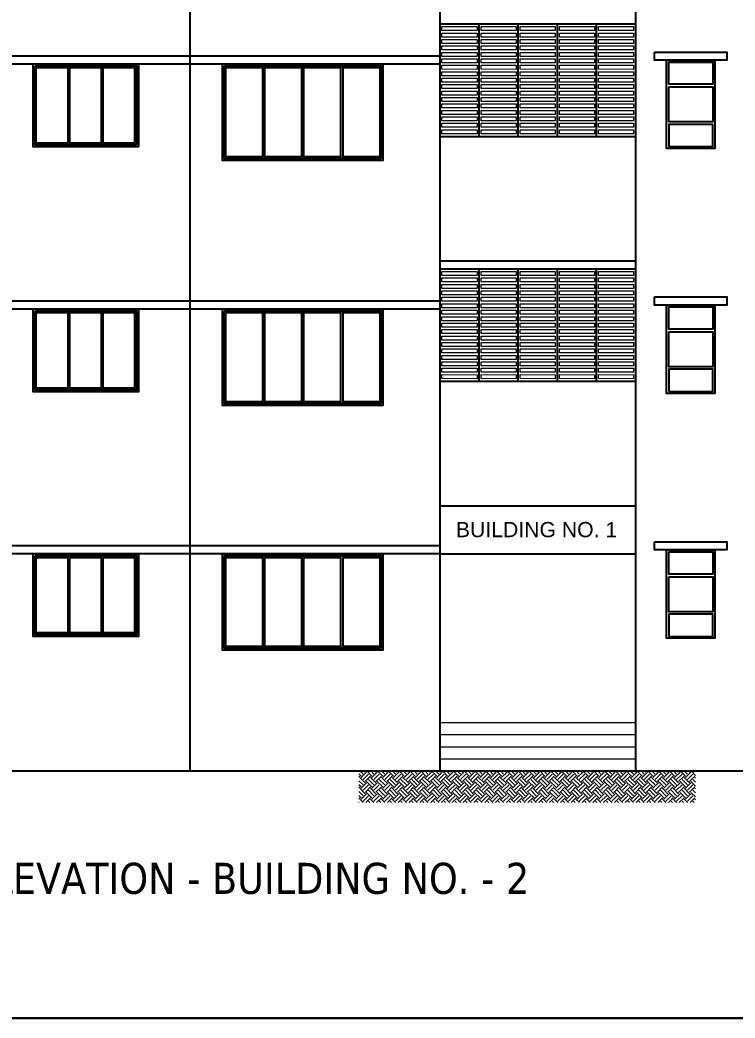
# Model space of a CAD drawing. Header units: metres. Extents: x -1441 to -394, y -133 to 518.
# Drawn here: x -1176.23 to -1167.32, y 114.05 to 126.48 of the extents above; entities that cross this region are included whole.
import ezdxf

# ---------------------------------------------------------------- set-up
doc = ezdxf.new("R2010")
doc.units = ezdxf.units.M
doc.header["$LTSCALE"] = 25.4
doc.layers.get('0').update_dxf_attribs({"linetype": 'CONTINUOUS'})
doc.styles.add('logo', font='tahoma.ttf', dxfattribs={"height": 0.0508})
doc.styles.add('STYLE3', font='arial.ttf')

msp = doc.modelspace()

# ---------------------------------------------------------------- hatches: boundary and pattern name
at = {"linetype": 'Continuous', "lineweight": 9}
h = msp.add_hatch(dxfattribs=at)
h.set_pattern_fill('EARTH', color=8, scale=0.015, angle=45, style=0)
h.set_pattern_definition([(45, (-2019.87352, -105.12475), (9e-18, 0.134701482), [0.095248331, -0.095248331]), (45, (-2019.89878, -105.09949), (9e-18, 0.134701482), [0.095248331, -0.095248331]), (45, (-2019.924035, -105.074235), (9e-18, 0.134701482), [0.095248331, -0.095248331]), (135, (-2019.924035, -105.0574), (-0.134701482, 9e-18), [0.095248331, -0.095248331]), (135, (-2019.89878, -105.03214), (-0.134701482, 9e-18), [0.095248331, -0.095248331]), (135, (-2019.87352, -105.00688), (-0.134701482, 9e-18), [0.095248331, -0.095248331])])
h.paths.add_polyline_path([(-1167.812, 117.126), (-1172.005, 117.126), (-1172.005, 116.737), (-1167.812, 116.737)])

# ---------------------------------------------------------------- linework, layer by layer
at = {"color": 7, "linetype": 'Continuous'}
for p, q in [((-1174.113, 131.032), (-1174.113, 117.132)), ((-1170.995, 131.032), (-1170.995, 117.132)), ((-1170.995, 125.932), (-1180.052, 125.932)), ((-1170.995, 122.882), (-1180.052, 122.882)), ((-1170.995, 119.832), (-1180.052, 119.832))]:
    msp.add_line(p, q, dxfattribs=at)
at = {"color": 7, "lineweight": 25}
msp.add_line((-1168.557, 131.032), (-1168.557, 117.132), dxfattribs=at)
at = {"color": 7}
for p, q in [((-1170.995, 126.432), (-1168.557, 126.432)), ((-1170.995, 125.032), (-1168.557, 125.032)), ((-1170.995, 123.482), (-1168.557, 123.482)), ((-1170.995, 123.382), (-1168.557, 123.382)), ((-1170.995, 121.982), (-1168.557, 121.982)), ((-1170.995, 120.432), (-1168.557, 120.432)), ((-1170.995, 119.832), (-1168.557, 119.832)), ((-1183.704, 117.132), (-1153.379, 117.132))]:
    msp.add_line(p, q, dxfattribs=at)
at = {"color": 8, "linetype": 'Continuous'}
for p, q in [((-1170.508, 125.032), (-1170.508, 126.432)), ((-1170.508, 125.032), (-1170.508, 126.432)), ((-1170.02, 125.032), (-1170.02, 126.432)), ((-1170.02, 125.032), (-1170.02, 126.432)), ((-1169.532, 125.032), (-1169.532, 126.432)), ((-1169.532, 125.032), (-1169.532, 126.432)), ((-1169.045, 125.032), (-1169.045, 126.432)), ((-1169.045, 125.032), (-1169.045, 126.432)), ((-1170.508, 121.982), (-1170.508, 123.382)), ((-1170.508, 121.982), (-1170.508, 123.382)), ((-1170.02, 121.982), (-1170.02, 123.382)), ((-1170.02, 121.982), (-1170.02, 123.382)), ((-1169.532, 121.982), (-1169.532, 123.382)), ((-1169.532, 121.982), (-1169.532, 123.382)), ((-1169.045, 121.982), (-1169.045, 123.382)), ((-1169.045, 121.982), (-1169.045, 123.382))]:
    msp.add_line(p, q, dxfattribs=at)
at = {"color": 38, "linetype": 'Continuous'}
for p, q in [((-1173.208, 125.888), (-1173.208, 125.907)), ((-1172.721, 125.888), (-1172.721, 125.907)), ((-1172.233, 125.888), (-1172.233, 125.907)), ((-1173.208, 124.778), (-1173.208, 124.757)), ((-1172.721, 124.778), (-1172.721, 124.757)), ((-1172.233, 124.778), (-1172.233, 124.757)), ((-1173.208, 122.838), (-1173.208, 122.857)), ((-1172.721, 122.838), (-1172.721, 122.857)), ((-1172.233, 122.838), (-1172.233, 122.857)), ((-1173.208, 121.728), (-1173.208, 121.707)), ((-1172.721, 121.728), (-1172.721, 121.707)), ((-1172.233, 121.728), (-1172.233, 121.707)), ((-1173.208, 119.788), (-1173.208, 119.807)), ((-1172.721, 119.788), (-1172.721, 119.807)), ((-1172.233, 119.788), (-1172.233, 119.807)), ((-1173.208, 118.678), (-1173.208, 118.657)), ((-1172.721, 118.678), (-1172.721, 118.657)), ((-1172.233, 118.678), (-1172.233, 118.657))]:
    msp.add_line(p, q, dxfattribs=at)
at = {"color": 8, "linetype": 'Continuous', "lineweight": 13, "ltscale": 0.001}
for p, q in [((-1170.995, 117.732), (-1168.557, 117.732)), ((-1170.995, 117.582), (-1168.557, 117.582)), ((-1170.995, 117.432), (-1168.557, 117.432)), ((-1170.995, 117.282), (-1168.557, 117.282))]:
    msp.add_line(p, q, dxfattribs=at)
at = {"lineweight": 30}
msp.add_lwpolyline([(-1123.45, 154.094), (-1183.671, 154.094), (-1183.671, 114.053), (-1123.45, 114.053)], close=True, dxfattribs=at)
at = {"color": 8, "linetype": 'Continuous', "lineweight": 9}
for points in [[(-1170.97, 126.399), (-1170.533, 126.399), (-1170.533, 126.349), (-1170.97, 126.349)], [(-1170.97, 126.319), (-1170.533, 126.319), (-1170.533, 126.269), (-1170.97, 126.269)], [(-1170.482, 126.399), (-1170.046, 126.399), (-1170.046, 126.349), (-1170.482, 126.349)], [(-1170.482, 126.319), (-1170.046, 126.319), (-1170.046, 126.269), (-1170.482, 126.269)], [(-1169.994, 126.399), (-1169.558, 126.399), (-1169.558, 126.349), (-1169.994, 126.349)], [(-1169.994, 126.319), (-1169.558, 126.319), (-1169.558, 126.269), (-1169.994, 126.269)], [(-1169.507, 126.399), (-1169.07, 126.399), (-1169.07, 126.349), (-1169.507, 126.349)], [(-1169.507, 126.319), (-1169.07, 126.319), (-1169.07, 126.269), (-1169.507, 126.269)], [(-1169.019, 126.399), (-1168.583, 126.399), (-1168.583, 126.349), (-1169.019, 126.349)], [(-1169.019, 126.319), (-1168.583, 126.319), (-1168.583, 126.269), (-1169.019, 126.269)], [(-1170.97, 126.239), (-1170.533, 126.239), (-1170.533, 126.189), (-1170.97, 126.189)], [(-1170.97, 126.158), (-1170.533, 126.158), (-1170.533, 126.108), (-1170.97, 126.108)], [(-1170.482, 126.239), (-1170.046, 126.239), (-1170.046, 126.189), (-1170.482, 126.189)], [(-1170.482, 126.158), (-1170.046, 126.158), (-1170.046, 126.108), (-1170.482, 126.108)], [(-1169.994, 126.239), (-1169.558, 126.239), (-1169.558, 126.189), (-1169.994, 126.189)], [(-1169.994, 126.158), (-1169.558, 126.158), (-1169.558, 126.108), (-1169.994, 126.108)], [(-1169.507, 126.239), (-1169.07, 126.239), (-1169.07, 126.189), (-1169.507, 126.189)], [(-1169.507, 126.158), (-1169.07, 126.158), (-1169.07, 126.108), (-1169.507, 126.108)], [(-1169.019, 126.239), (-1168.583, 126.239), (-1168.583, 126.189), (-1169.019, 126.189)], [(-1169.019, 126.158), (-1168.583, 126.158), (-1168.583, 126.108), (-1169.019, 126.108)], [(-1170.97, 126.078), (-1170.533, 126.078), (-1170.533, 126.028), (-1170.97, 126.028)], [(-1170.482, 126.078), (-1170.046, 126.078), (-1170.046, 126.028), (-1170.482, 126.028)], [(-1169.994, 126.078), (-1169.558, 126.078), (-1169.558, 126.028), (-1169.994, 126.028)], [(-1169.507, 126.078), (-1169.07, 126.078), (-1169.07, 126.028), (-1169.507, 126.028)], [(-1169.019, 126.078), (-1168.583, 126.078), (-1168.583, 126.028), (-1169.019, 126.028)], [(-1170.97, 125.998), (-1170.533, 125.998), (-1170.533, 125.948), (-1170.97, 125.948)], [(-1170.97, 125.918), (-1170.533, 125.917), (-1170.533, 125.867), (-1170.97, 125.868)], [(-1170.482, 125.998), (-1170.046, 125.998), (-1170.046, 125.948), (-1170.482, 125.948)], [(-1170.482, 125.918), (-1170.046, 125.917), (-1170.046, 125.867), (-1170.482, 125.868)], [(-1169.994, 125.998), (-1169.558, 125.998), (-1169.558, 125.948), (-1169.994, 125.948)], [(-1169.994, 125.918), (-1169.558, 125.917), (-1169.558, 125.867), (-1169.994, 125.868)], [(-1169.507, 125.998), (-1169.07, 125.998), (-1169.07, 125.948), (-1169.507, 125.948)], [(-1169.507, 125.918), (-1169.07, 125.917), (-1169.07, 125.867), (-1169.507, 125.868)], [(-1169.019, 125.998), (-1168.583, 125.998), (-1168.583, 125.948), (-1169.019, 125.948)], [(-1169.019, 125.918), (-1168.583, 125.917), (-1168.583, 125.867), (-1169.019, 125.868)], [(-1170.97, 125.837), (-1170.533, 125.837), (-1170.533, 125.787), (-1170.97, 125.787)], [(-1170.482, 125.837), (-1170.046, 125.837), (-1170.046, 125.787), (-1170.482, 125.787)], [(-1169.994, 125.837), (-1169.558, 125.837), (-1169.558, 125.787), (-1169.994, 125.787)], [(-1169.507, 125.837), (-1169.07, 125.837), (-1169.07, 125.787), (-1169.507, 125.787)], [(-1169.019, 125.837), (-1168.583, 125.837), (-1168.583, 125.787), (-1169.019, 125.787)], [(-1170.97, 125.757), (-1170.533, 125.757), (-1170.533, 125.707), (-1170.97, 125.707)], [(-1170.97, 125.677), (-1170.533, 125.677), (-1170.533, 125.627), (-1170.97, 125.627)], [(-1170.482, 125.757), (-1170.046, 125.757), (-1170.046, 125.707), (-1170.482, 125.707)], [(-1170.482, 125.677), (-1170.046, 125.677), (-1170.046, 125.627), (-1170.482, 125.627)], [(-1169.994, 125.757), (-1169.558, 125.757), (-1169.558, 125.707), (-1169.994, 125.707)], [(-1169.994, 125.677), (-1169.558, 125.677), (-1169.558, 125.627), (-1169.994, 125.627)], [(-1169.507, 125.757), (-1169.07, 125.757), (-1169.07, 125.707), (-1169.507, 125.707)], [(-1169.507, 125.677), (-1169.07, 125.677), (-1169.07, 125.627), (-1169.507, 125.627)], [(-1169.019, 125.757), (-1168.583, 125.757), (-1168.583, 125.707), (-1169.019, 125.707)], [(-1169.019, 125.677), (-1168.583, 125.677), (-1168.583, 125.627), (-1169.019, 125.627)], [(-1170.97, 125.596), (-1170.533, 125.596), (-1170.533, 125.546), (-1170.97, 125.546)], [(-1170.482, 125.596), (-1170.046, 125.596), (-1170.046, 125.546), (-1170.482, 125.546)], [(-1169.994, 125.596), (-1169.558, 125.596), (-1169.558, 125.546), (-1169.994, 125.546)], [(-1169.507, 125.596), (-1169.07, 125.596), (-1169.07, 125.546), (-1169.507, 125.546)], [(-1169.019, 125.596), (-1168.583, 125.596), (-1168.583, 125.546), (-1169.019, 125.546)], [(-1170.97, 125.516), (-1170.533, 125.516), (-1170.533, 125.466), (-1170.97, 125.466)], [(-1170.97, 125.436), (-1170.533, 125.436), (-1170.533, 125.386), (-1170.97, 125.386)], [(-1170.482, 125.516), (-1170.046, 125.516), (-1170.046, 125.466), (-1170.482, 125.466)], [(-1170.482, 125.436), (-1170.046, 125.436), (-1170.046, 125.386), (-1170.482, 125.386)], [(-1169.994, 125.516), (-1169.558, 125.516), (-1169.558, 125.466), (-1169.994, 125.466)], [(-1169.994, 125.436), (-1169.558, 125.436), (-1169.558, 125.386), (-1169.994, 125.386)], [(-1169.507, 125.516), (-1169.07, 125.516), (-1169.07, 125.466), (-1169.507, 125.466)], [(-1169.507, 125.436), (-1169.07, 125.436), (-1169.07, 125.386), (-1169.507, 125.386)], [(-1169.019, 125.516), (-1168.583, 125.516), (-1168.583, 125.466), (-1169.019, 125.466)], [(-1169.019, 125.436), (-1168.583, 125.436), (-1168.583, 125.386), (-1169.019, 125.386)], [(-1170.97, 125.355), (-1170.533, 125.355), (-1170.533, 125.305), (-1170.97, 125.305)], [(-1170.482, 125.355), (-1170.046, 125.355), (-1170.046, 125.305), (-1170.482, 125.305)], [(-1169.994, 125.355), (-1169.558, 125.355), (-1169.558, 125.305), (-1169.994, 125.305)], [(-1169.507, 125.355), (-1169.07, 125.355), (-1169.07, 125.305), (-1169.507, 125.305)], [(-1169.019, 125.355), (-1168.583, 125.355), (-1168.583, 125.305), (-1169.019, 125.305)], [(-1170.97, 125.275), (-1170.533, 125.275), (-1170.533, 125.225), (-1170.97, 125.225)], [(-1170.97, 125.195), (-1170.533, 125.195), (-1170.533, 125.145), (-1170.97, 125.145)], [(-1170.482, 125.275), (-1170.046, 125.275), (-1170.046, 125.225), (-1170.482, 125.225)], [(-1170.482, 125.195), (-1170.046, 125.195), (-1170.046, 125.145), (-1170.482, 125.145)], [(-1169.994, 125.275), (-1169.558, 125.275), (-1169.558, 125.225), (-1169.994, 125.225)], [(-1169.994, 125.195), (-1169.558, 125.195), (-1169.558, 125.145), (-1169.994, 125.145)], [(-1169.507, 125.275), (-1169.07, 125.275), (-1169.07, 125.225), (-1169.507, 125.225)], [(-1169.507, 125.195), (-1169.07, 125.195), (-1169.07, 125.145), (-1169.507, 125.145)], [(-1169.019, 125.275), (-1168.583, 125.275), (-1168.583, 125.225), (-1169.019, 125.225)], [(-1169.019, 125.195), (-1168.583, 125.195), (-1168.583, 125.145), (-1169.019, 125.145)], [(-1170.97, 125.115), (-1170.533, 125.114), (-1170.533, 125.064), (-1170.97, 125.065)], [(-1170.482, 125.115), (-1170.046, 125.114), (-1170.046, 125.064), (-1170.482, 125.065)], [(-1169.994, 125.115), (-1169.558, 125.114), (-1169.558, 125.064), (-1169.994, 125.065)], [(-1169.507, 125.115), (-1169.07, 125.114), (-1169.07, 125.064), (-1169.507, 125.065)], [(-1169.019, 125.115), (-1168.583, 125.114), (-1168.583, 125.064), (-1169.019, 125.065)], [(-1170.97, 123.349), (-1170.533, 123.349), (-1170.533, 123.299), (-1170.97, 123.299)], [(-1170.482, 123.349), (-1170.046, 123.349), (-1170.046, 123.299), (-1170.482, 123.299)], [(-1169.994, 123.349), (-1169.558, 123.349), (-1169.558, 123.299), (-1169.994, 123.299)], [(-1169.507, 123.349), (-1169.07, 123.349), (-1169.07, 123.299), (-1169.507, 123.299)], [(-1169.019, 123.349), (-1168.583, 123.349), (-1168.583, 123.299), (-1169.019, 123.299)], [(-1170.97, 123.269), (-1170.533, 123.269), (-1170.533, 123.219), (-1170.97, 123.219)], [(-1170.97, 123.189), (-1170.533, 123.189), (-1170.533, 123.139), (-1170.97, 123.139)], [(-1170.482, 123.269), (-1170.046, 123.269), (-1170.046, 123.219), (-1170.482, 123.219)], [(-1170.482, 123.189), (-1170.046, 123.189), (-1170.046, 123.139), (-1170.482, 123.139)], [(-1169.994, 123.269), (-1169.558, 123.269), (-1169.558, 123.219), (-1169.994, 123.219)], [(-1169.994, 123.189), (-1169.558, 123.189), (-1169.558, 123.139), (-1169.994, 123.139)], [(-1169.507, 123.269), (-1169.07, 123.269), (-1169.07, 123.219), (-1169.507, 123.219)], [(-1169.507, 123.189), (-1169.07, 123.189), (-1169.07, 123.139), (-1169.507, 123.139)], [(-1169.019, 123.269), (-1168.583, 123.269), (-1168.583, 123.219), (-1169.019, 123.219)], [(-1169.019, 123.189), (-1168.583, 123.189), (-1168.583, 123.139), (-1169.019, 123.139)], [(-1170.97, 123.108), (-1170.533, 123.108), (-1170.533, 123.058), (-1170.97, 123.058)], [(-1170.482, 123.108), (-1170.046, 123.108), (-1170.046, 123.058), (-1170.482, 123.058)], [(-1169.994, 123.108), (-1169.558, 123.108), (-1169.558, 123.058), (-1169.994, 123.058)], [(-1169.507, 123.108), (-1169.07, 123.108), (-1169.07, 123.058), (-1169.507, 123.058)], [(-1169.019, 123.108), (-1168.583, 123.108), (-1168.583, 123.058), (-1169.019, 123.058)], [(-1170.97, 123.028), (-1170.533, 123.028), (-1170.533, 122.978), (-1170.97, 122.978)], [(-1170.97, 122.948), (-1170.533, 122.948), (-1170.533, 122.898), (-1170.97, 122.898)], [(-1170.482, 123.028), (-1170.046, 123.028), (-1170.046, 122.978), (-1170.482, 122.978)], [(-1170.482, 122.948), (-1170.046, 122.948), (-1170.046, 122.898), (-1170.482, 122.898)], [(-1169.994, 123.028), (-1169.558, 123.028), (-1169.558, 122.978), (-1169.994, 122.978)], [(-1169.994, 122.948), (-1169.558, 122.948), (-1169.558, 122.898), (-1169.994, 122.898)], [(-1169.507, 123.028), (-1169.07, 123.028), (-1169.07, 122.978), (-1169.507, 122.978)], [(-1169.507, 122.948), (-1169.07, 122.948), (-1169.07, 122.898), (-1169.507, 122.898)], [(-1169.019, 123.028), (-1168.583, 123.028), (-1168.583, 122.978), (-1169.019, 122.978)], [(-1169.019, 122.948), (-1168.583, 122.948), (-1168.583, 122.898), (-1169.019, 122.898)], [(-1170.97, 122.868), (-1170.533, 122.867), (-1170.533, 122.817), (-1170.97, 122.818)], [(-1170.482, 122.868), (-1170.046, 122.867), (-1170.046, 122.817), (-1170.482, 122.818)], [(-1169.994, 122.868), (-1169.558, 122.867), (-1169.558, 122.817), (-1169.994, 122.818)], [(-1169.507, 122.868), (-1169.07, 122.867), (-1169.07, 122.817), (-1169.507, 122.818)], [(-1169.019, 122.868), (-1168.583, 122.867), (-1168.583, 122.817), (-1169.019, 122.818)], [(-1170.97, 122.787), (-1170.533, 122.787), (-1170.533, 122.737), (-1170.97, 122.737)], [(-1170.97, 122.707), (-1170.533, 122.707), (-1170.533, 122.657), (-1170.97, 122.657)], [(-1170.482, 122.787), (-1170.046, 122.787), (-1170.046, 122.737), (-1170.482, 122.737)], [(-1170.482, 122.707), (-1170.046, 122.707), (-1170.046, 122.657), (-1170.482, 122.657)], [(-1169.994, 122.787), (-1169.558, 122.787), (-1169.558, 122.737), (-1169.994, 122.737)], [(-1169.994, 122.707), (-1169.558, 122.707), (-1169.558, 122.657), (-1169.994, 122.657)], [(-1169.507, 122.787), (-1169.07, 122.787), (-1169.07, 122.737), (-1169.507, 122.737)], [(-1169.507, 122.707), (-1169.07, 122.707), (-1169.07, 122.657), (-1169.507, 122.657)], [(-1169.019, 122.787), (-1168.583, 122.787), (-1168.583, 122.737), (-1169.019, 122.737)], [(-1169.019, 122.707), (-1168.583, 122.707), (-1168.583, 122.657), (-1169.019, 122.657)], [(-1170.97, 122.627), (-1170.533, 122.627), (-1170.533, 122.577), (-1170.97, 122.577)], [(-1170.482, 122.627), (-1170.046, 122.627), (-1170.046, 122.577), (-1170.482, 122.577)], [(-1169.994, 122.627), (-1169.558, 122.627), (-1169.558, 122.577), (-1169.994, 122.577)], [(-1169.507, 122.627), (-1169.07, 122.627), (-1169.07, 122.577), (-1169.507, 122.577)], [(-1169.019, 122.627), (-1168.583, 122.627), (-1168.583, 122.577), (-1169.019, 122.577)], [(-1170.97, 122.546), (-1170.533, 122.546), (-1170.533, 122.496), (-1170.97, 122.496)], [(-1170.97, 122.466), (-1170.533, 122.466), (-1170.533, 122.416), (-1170.97, 122.416)], [(-1170.482, 122.546), (-1170.046, 122.546), (-1170.046, 122.496), (-1170.482, 122.496)], [(-1170.482, 122.466), (-1170.046, 122.466), (-1170.046, 122.416), (-1170.482, 122.416)], [(-1169.994, 122.546), (-1169.558, 122.546), (-1169.558, 122.496), (-1169.994, 122.496)], [(-1169.994, 122.466), (-1169.558, 122.466), (-1169.558, 122.416), (-1169.994, 122.416)], [(-1169.507, 122.546), (-1169.07, 122.546), (-1169.07, 122.496), (-1169.507, 122.496)], [(-1169.507, 122.466), (-1169.07, 122.466), (-1169.07, 122.416), (-1169.507, 122.416)], [(-1169.019, 122.546), (-1168.583, 122.546), (-1168.583, 122.496), (-1169.019, 122.496)], [(-1169.019, 122.466), (-1168.583, 122.466), (-1168.583, 122.416), (-1169.019, 122.416)], [(-1170.97, 122.386), (-1170.533, 122.386), (-1170.533, 122.336), (-1170.97, 122.336)], [(-1170.97, 122.305), (-1170.533, 122.305), (-1170.533, 122.255), (-1170.97, 122.255)], [(-1170.482, 122.386), (-1170.046, 122.386), (-1170.046, 122.336), (-1170.482, 122.336)], [(-1170.482, 122.305), (-1170.046, 122.305), (-1170.046, 122.255), (-1170.482, 122.255)], [(-1169.994, 122.386), (-1169.558, 122.386), (-1169.558, 122.336), (-1169.994, 122.336)], [(-1169.994, 122.305), (-1169.558, 122.305), (-1169.558, 122.255), (-1169.994, 122.255)], [(-1169.507, 122.386), (-1169.07, 122.386), (-1169.07, 122.336), (-1169.507, 122.336)], [(-1169.507, 122.305), (-1169.07, 122.305), (-1169.07, 122.255), (-1169.507, 122.255)], [(-1169.019, 122.386), (-1168.583, 122.386), (-1168.583, 122.336), (-1169.019, 122.336)], [(-1169.019, 122.305), (-1168.583, 122.305), (-1168.583, 122.255), (-1169.019, 122.255)], [(-1170.97, 122.225), (-1170.533, 122.225), (-1170.533, 122.175), (-1170.97, 122.175)], [(-1170.482, 122.225), (-1170.046, 122.225), (-1170.046, 122.175), (-1170.482, 122.175)], [(-1169.994, 122.225), (-1169.558, 122.225), (-1169.558, 122.175), (-1169.994, 122.175)], [(-1169.507, 122.225), (-1169.07, 122.225), (-1169.07, 122.175), (-1169.507, 122.175)], [(-1169.019, 122.225), (-1168.583, 122.225), (-1168.583, 122.175), (-1169.019, 122.175)], [(-1170.97, 122.145), (-1170.533, 122.145), (-1170.533, 122.095), (-1170.97, 122.095)], [(-1170.97, 122.065), (-1170.533, 122.064), (-1170.533, 122.014), (-1170.97, 122.015)], [(-1170.482, 122.145), (-1170.046, 122.145), (-1170.046, 122.095), (-1170.482, 122.095)], [(-1170.482, 122.065), (-1170.046, 122.064), (-1170.046, 122.014), (-1170.482, 122.015)], [(-1169.994, 122.145), (-1169.558, 122.145), (-1169.558, 122.095), (-1169.994, 122.095)], [(-1169.994, 122.065), (-1169.558, 122.064), (-1169.558, 122.014), (-1169.994, 122.015)], [(-1169.507, 122.145), (-1169.07, 122.145), (-1169.07, 122.095), (-1169.507, 122.095)], [(-1169.507, 122.065), (-1169.07, 122.064), (-1169.07, 122.014), (-1169.507, 122.015)], [(-1169.019, 122.145), (-1168.583, 122.145), (-1168.583, 122.095), (-1169.019, 122.095)], [(-1169.019, 122.065), (-1168.583, 122.064), (-1168.583, 122.014), (-1169.019, 122.015)]]:
    msp.add_lwpolyline(points, close=True, dxfattribs=at)
at = {"color": 7, "lineweight": 25}
for points in [[(-1168.321, 126.082), (-1167.421, 126.082), (-1167.421, 125.982), (-1168.321, 125.982)], [(-1168.321, 123.032), (-1167.421, 123.032), (-1167.421, 122.932), (-1168.321, 122.932)], [(-1168.321, 119.982), (-1167.421, 119.982), (-1167.421, 119.882), (-1168.321, 119.882)]]:
    msp.add_lwpolyline(points, close=True, dxfattribs=at)
at = {"color": 7, "linetype": 'Continuous'}
for points in [[(-1170.995, 126.032), (-1180.052, 126.032), (-1180.052, 125.932)], [(-1170.995, 122.982), (-1180.052, 122.982), (-1180.052, 122.882)], [(-1170.995, 119.932), (-1180.052, 119.932), (-1180.052, 119.832)]]:
    msp.add_lwpolyline(points, dxfattribs=at)
at = {"color": 38, "linetype": 'Continuous'}
for points in [[(-1176.065, 125.932), (-1174.753, 125.932), (-1174.753, 124.902), (-1176.065, 124.902)], [(-1173.705, 125.932), (-1171.709, 125.932), (-1171.709, 124.732), (-1173.705, 124.732)], [(-1168.171, 125.982), (-1167.571, 125.982), (-1167.571, 124.882), (-1168.171, 124.882)], [(-1176.04, 125.907), (-1174.778, 125.907), (-1174.778, 124.927), (-1176.04, 124.927)], [(-1173.68, 125.907), (-1171.734, 125.907), (-1171.734, 124.757), (-1173.68, 124.757)], [(-1168.171, 122.932), (-1167.571, 122.932), (-1167.571, 121.832), (-1168.171, 121.832)], [(-1176.065, 122.882), (-1174.753, 122.882), (-1174.753, 121.852), (-1176.065, 121.852)], [(-1176.04, 122.857), (-1174.778, 122.857), (-1174.778, 121.877), (-1176.04, 121.877)], [(-1173.705, 122.882), (-1171.709, 122.882), (-1171.709, 121.682), (-1173.705, 121.682)], [(-1173.68, 122.857), (-1171.734, 122.857), (-1171.734, 121.707), (-1173.68, 121.707)], [(-1176.065, 119.832), (-1174.753, 119.832), (-1174.753, 118.802), (-1176.065, 118.802)], [(-1173.705, 119.832), (-1171.709, 119.832), (-1171.709, 118.632), (-1173.705, 118.632)], [(-1168.171, 119.882), (-1167.571, 119.882), (-1167.571, 118.782), (-1168.171, 118.782)], [(-1176.04, 119.807), (-1174.778, 119.807), (-1174.778, 118.827), (-1176.04, 118.827)], [(-1173.68, 119.807), (-1171.734, 119.807), (-1171.734, 118.657), (-1173.68, 118.657)]]:
    msp.add_lwpolyline(points, close=True, dxfattribs=at)
at = {"color": 144, "linetype": 'Continuous'}
for points in [[(-1168.143, 125.958), (-1167.596, 125.958), (-1167.596, 125.682), (-1168.143, 125.682)], [(-1176.025, 125.888), (-1175.634, 125.888), (-1175.634, 124.948), (-1176.025, 124.948)], [(-1175.608, 125.888), (-1175.218, 125.888), (-1175.218, 124.948), (-1175.608, 124.948)], [(-1175.191, 125.888), (-1174.801, 125.888), (-1174.801, 124.948), (-1175.191, 124.948)], [(-1173.665, 125.888), (-1173.208, 125.888), (-1173.208, 124.778), (-1173.665, 124.778)], [(-1173.177, 125.888), (-1172.721, 125.888), (-1172.721, 124.778), (-1173.177, 124.778)], [(-1172.69, 125.888), (-1172.233, 125.888), (-1172.233, 124.778), (-1172.69, 124.778)], [(-1172.202, 125.888), (-1171.746, 125.888), (-1171.746, 124.778), (-1172.202, 124.778)], [(-1168.143, 125.649), (-1167.596, 125.649), (-1167.596, 125.213), (-1168.143, 125.213)], [(-1168.143, 124.906), (-1167.596, 124.906), (-1167.596, 125.182), (-1168.143, 125.182)], [(-1176.025, 122.838), (-1175.634, 122.838), (-1175.634, 121.898), (-1176.025, 121.898)], [(-1175.608, 122.838), (-1175.218, 122.838), (-1175.218, 121.898), (-1175.608, 121.898)], [(-1175.191, 122.838), (-1174.801, 122.838), (-1174.801, 121.898), (-1175.191, 121.898)], [(-1173.665, 122.838), (-1173.208, 122.838), (-1173.208, 121.728), (-1173.665, 121.728)], [(-1173.177, 122.838), (-1172.721, 122.838), (-1172.721, 121.728), (-1173.177, 121.728)], [(-1172.69, 122.838), (-1172.233, 122.838), (-1172.233, 121.728), (-1172.69, 121.728)], [(-1172.202, 122.838), (-1171.746, 122.838), (-1171.746, 121.728), (-1172.202, 121.728)], [(-1168.143, 122.908), (-1167.596, 122.908), (-1167.596, 122.632), (-1168.143, 122.632)], [(-1168.143, 122.599), (-1167.596, 122.599), (-1167.596, 122.163), (-1168.143, 122.163)], [(-1168.143, 121.856), (-1167.596, 121.856), (-1167.596, 122.132), (-1168.143, 122.132)], [(-1168.143, 119.858), (-1167.596, 119.858), (-1167.596, 119.582), (-1168.143, 119.582)], [(-1176.025, 119.788), (-1175.634, 119.788), (-1175.634, 118.848), (-1176.025, 118.848)], [(-1175.608, 119.788), (-1175.218, 119.788), (-1175.218, 118.848), (-1175.608, 118.848)], [(-1175.191, 119.788), (-1174.801, 119.788), (-1174.801, 118.848), (-1175.191, 118.848)], [(-1173.665, 119.788), (-1173.208, 119.788), (-1173.208, 118.678), (-1173.665, 118.678)], [(-1173.177, 119.788), (-1172.721, 119.788), (-1172.721, 118.678), (-1173.177, 118.678)], [(-1172.69, 119.788), (-1172.233, 119.788), (-1172.233, 118.678), (-1172.69, 118.678)], [(-1172.202, 119.788), (-1171.746, 119.788), (-1171.746, 118.678), (-1172.202, 118.678)], [(-1168.143, 119.549), (-1167.596, 119.549), (-1167.596, 119.113), (-1168.143, 119.113)], [(-1168.143, 118.806), (-1167.596, 118.806), (-1167.596, 119.082), (-1168.143, 119.082)]]:
    msp.add_lwpolyline(points, close=True, dxfattribs=at)

# ---------------------------------------------------------------- texts
at = {"color": 7, "style": 'STYLE3'}
msp.add_text('BUILDING NO. 1', height=0.189, dxfattribs=at).set_placement((-1170.797, 120.041))
at = {"style": 'logo'}
msp.add_text('LONGITUDINAL ELEVATION - BUILDING NO. - 2', height=0.38678, dxfattribs=at).set_placement((-1180.453, 115.599))

doc.saveas('drawing.dxf')
